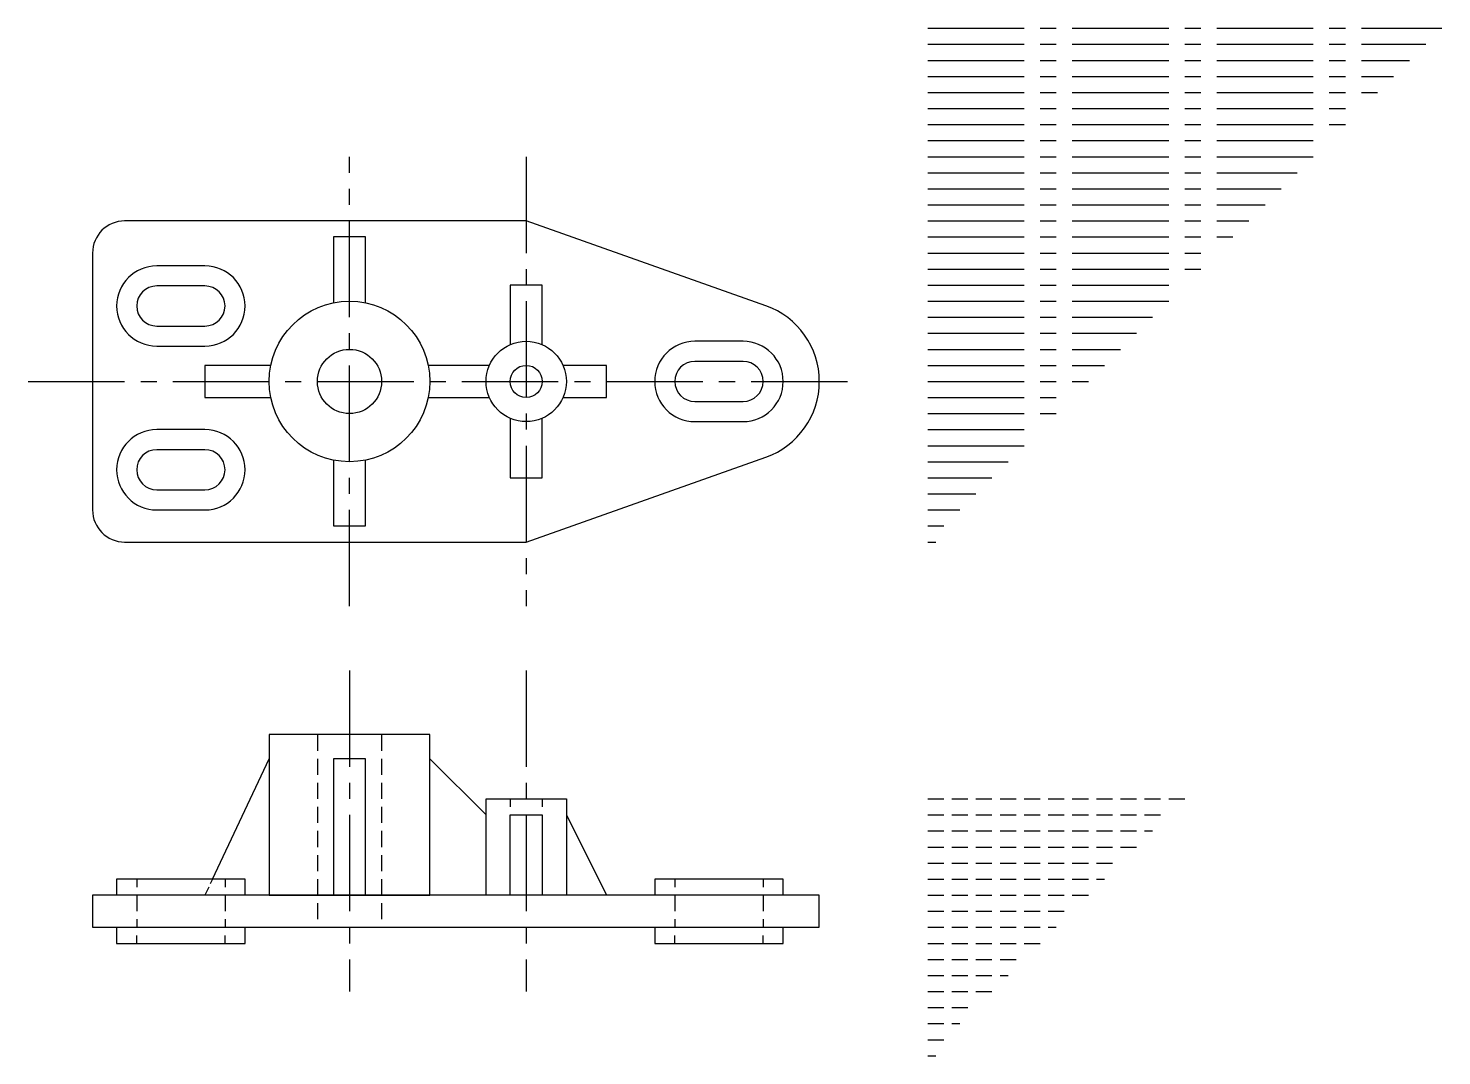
# Model space of a CAD drawing. Extents: x 2 to 24, y 2 to 18.
import ezdxf

# ---------------------------------------------------------------- set-up
doc = ezdxf.new("R2010")
doc.units = 0
doc.header["$LTSCALE"] = 2
doc.linetypes.add('CENTER2', pattern=[1.125, 0.75, -0.125, 0.125, -0.125])
doc.linetypes.add('HIDDEN2', pattern=[0.1875, 0.125, -0.0625])
for name, color, linetype in [('CENTER', 5, 'CENTER2'), ('HIDDEN', 6, 'HIDDEN2'), ('OBJECT', 1, 'CONTINUOUS')]:
    doc.layers.add(name, color=color, linetype=linetype)

msp = doc.modelspace()

# ---------------------------------------------------------------- linework, layer by layer
at = {"layer": 'CENTER'}
for p, q in [((16, 18), (24, 18)), ((16, 17.75), (23.75, 17.75)), ((16, 17.5), (23.5, 17.5)), ((16, 17.25), (23.25, 17.25)), ((16, 17), (23, 17)), ((16, 16.75), (22.75, 16.75)), ((16, 16.5), (22.5, 16.5)), ((16, 16.25), (22.25, 16.25)), ((7, 9), (7, 16)), ((9.75, 16), (9.75, 9)), ((16, 16), (22, 16)), ((16, 15.75), (21.75, 15.75)), ((16, 15.5), (21.5, 15.5)), ((16, 15.25), (21.25, 15.25)), ((16, 15), (21, 15)), ((16, 14.75), (20.75, 14.75)), ((16, 14.5), (20.5, 14.5)), ((16, 14.25), (20.25, 14.25)), ((16, 14), (20, 14)), ((16, 13.75), (19.75, 13.75)), ((16, 13.5), (19.5, 13.5)), ((16, 13.25), (19.25, 13.25)), ((16, 13), (19, 13)), ((16, 12.75), (18.75, 12.75)), ((2, 12.5), (15, 12.5)), ((16, 12.5), (18.5, 12.5)), ((16, 12.25), (18.25, 12.25)), ((16, 12), (18, 12)), ((16, 11.75), (17.75, 11.75)), ((16, 11.5), (17.5, 11.5)), ((16, 11.25), (17.25, 11.25)), ((16, 11), (17, 11)), ((16, 10.75), (16.75, 10.75)), ((16, 10.5), (16.5, 10.5)), ((16, 10.25), (16.25, 10.25)), ((16, 10), (16.125, 10)), ((7, 8), (7, 3)), ((9.75, 8), (9.75, 3))]:
    msp.add_line(p, q, dxfattribs=at)
at = {"layer": 'HIDDEN'}
for p, q in [((6.5, 7), (6.5, 4)), ((7.5, 7), (7.5, 4)), ((9.5, 6), (9.5, 5.875)), ((10, 6), (10, 5.875)), ((16, 6), (20, 6)), ((16, 5.75), (19.75, 5.75)), ((16, 5.5), (19.5, 5.5)), ((16, 5.25), (19.25, 5.25)), ((16, 5), (19, 5)), ((3.6875, 4.75), (3.6875, 4.625)), ((4.80949, 4.626416), (4.75, 4.5)), ((4.867647, 4.75), (4.833569, 4.677585)), ((5.0625, 4.75), (5.0625, 4.625)), ((12.0625, 4.75), (12.0625, 4.625)), ((13.4375, 4.75), (13.4375, 4.625)), ((16, 4.75), (18.75, 4.75)), ((3.6875, 4.5), (3.6875, 4)), ((5.0625, 4.5), (5.0625, 4)), ((12.0625, 4.5), (12.0625, 4)), ((13.4375, 4.5), (13.4375, 4)), ((16, 4.5), (18.5, 4.5)), ((16, 4.25), (18.25, 4.25)), ((16, 4), (18, 4)), ((3.6875, 3.75), (3.6875, 3.875)), ((5.0625, 3.75), (5.0625, 3.875)), ((12.0625, 3.75), (12.0625, 3.875)), ((13.4375, 3.75), (13.4375, 3.875)), ((16, 3.75), (17.75, 3.75)), ((16, 3.5), (17.5, 3.5)), ((16, 3.25), (17.25, 3.25)), ((16, 3), (17, 3)), ((16, 2.75), (16.75, 2.75)), ((16, 2.5), (16.5, 2.5)), ((16, 2.25), (16.25, 2.25)), ((16, 2), (16.125, 2))]:
    msp.add_line(p, q, dxfattribs=at)
at = {"layer": 'OBJECT'}
for p, q in [((9.75, 15), (3.5, 15)), ((13.480017, 13.67821), (9.75, 15)), ((3, 14.5), (3, 10.5)), ((9.75, 10), (13.480017, 11.32179)), ((3.5, 10), (9.75, 10)), ((4.867647, 4.75), (5.75, 6.625)), ((8.25, 6.625), (9.125, 5.75)), ((10.375, 5.75), (11, 4.5)), ((14.3125, 4.5), (3, 4.5)), ((3, 4.5), (3, 4)), ((14.3125, 4), (14.3125, 4.5)), ((3, 4), (14.3125, 4))]:
    msp.add_line(p, q, dxfattribs=at)
for points in [[(6.75, 14.75), (6.75, 13.724745)], [(7.25, 13.724745), (7.25, 14.75), (6.75, 14.75)], [(9.5, 14), (9.5, 13.072822)], [(10, 13.072822), (10, 14), (9.5, 14)], [(5.775255, 12.75), (4.75, 12.75)], [(4.75, 12.75), (4.75, 12.25), (5.775255, 12.25)], [(9.177178, 12.75), (8.224745, 12.75)], [(10.322822, 12.25), (11, 12.25), (11, 12.75), (10.322822, 12.75)], [(8.224745, 12.25), (9.177178, 12.25)], [(9.5, 11.927178), (9.5, 11), (10, 11), (10, 11.927178)], [(6.75, 11.275255), (6.75, 10.25), (7.25, 10.25), (7.25, 11.275255)], [(3.375, 4.75), (3.375, 4.5)], [(5.375, 4.5), (5.375, 4.75), (3.375, 4.75)], [(11.75, 4.75), (11.75, 4.5)], [(13.75, 4.5), (13.75, 4.75), (11.75, 4.75)], [(3.375, 4), (3.375, 3.75), (5.375, 3.75), (5.375, 4)], [(11.75, 4), (11.75, 3.75), (13.75, 3.75), (13.75, 4)]]:
    msp.add_lwpolyline(points, dxfattribs=at)
for points in [[(4, 13.05), (4.75, 13.05, 1), (4.75, 14.3), (4, 14.3, 1)], [(4, 13.3625), (4.75, 13.3625, 1), (4.75, 13.9875), (4, 13.9875, 1)], [(12.375, 11.875), (13.125, 11.875, 1), (13.125, 13.125), (12.375, 13.125, 1)], [(12.375, 12.1875), (13.125, 12.1875, 1), (13.125, 12.8125), (12.375, 12.8125, 1)], [(4, 10.5), (4.75, 10.5, 1), (4.75, 11.75), (4, 11.75, 1)], [(4, 10.8125), (4.75, 10.8125, 1), (4.75, 11.4375), (4, 11.4375, 1)]]:
    msp.add_lwpolyline(points, format="xyb", close=True, dxfattribs=at)
for points in [[(5.75, 7), (5.75, 4.5), (8.25, 4.5), (8.25, 7)], [(6.75, 6.625), (6.75, 4.5), (7.25, 4.5), (7.25, 6.625)], [(9.125, 4.5), (9.125, 6), (10.375, 6), (10.375, 4.5)], [(9.5, 4.5), (9.5, 5.75), (10, 5.75), (10, 4.5)]]:
    msp.add_lwpolyline(points, close=True, dxfattribs=at)
for centre, radius in [((7, 12.5), 1.25), ((7, 12.5), 0.5), ((9.75, 12.5), 0.625), ((9.75, 12.5), 0.25)]:
    msp.add_circle(centre, radius, dxfattribs=at)
for centre, radius, start, end in [((3.5, 14.5), 0.5, 90, 180), ((13.0625, 12.5), 1.25, 289.512575, 70.487425), ((3.5, 10.5), 0.5, 180, 270)]:
    msp.add_arc(centre, radius, start, end, dxfattribs=at)

doc.saveas('drawing.dxf')
